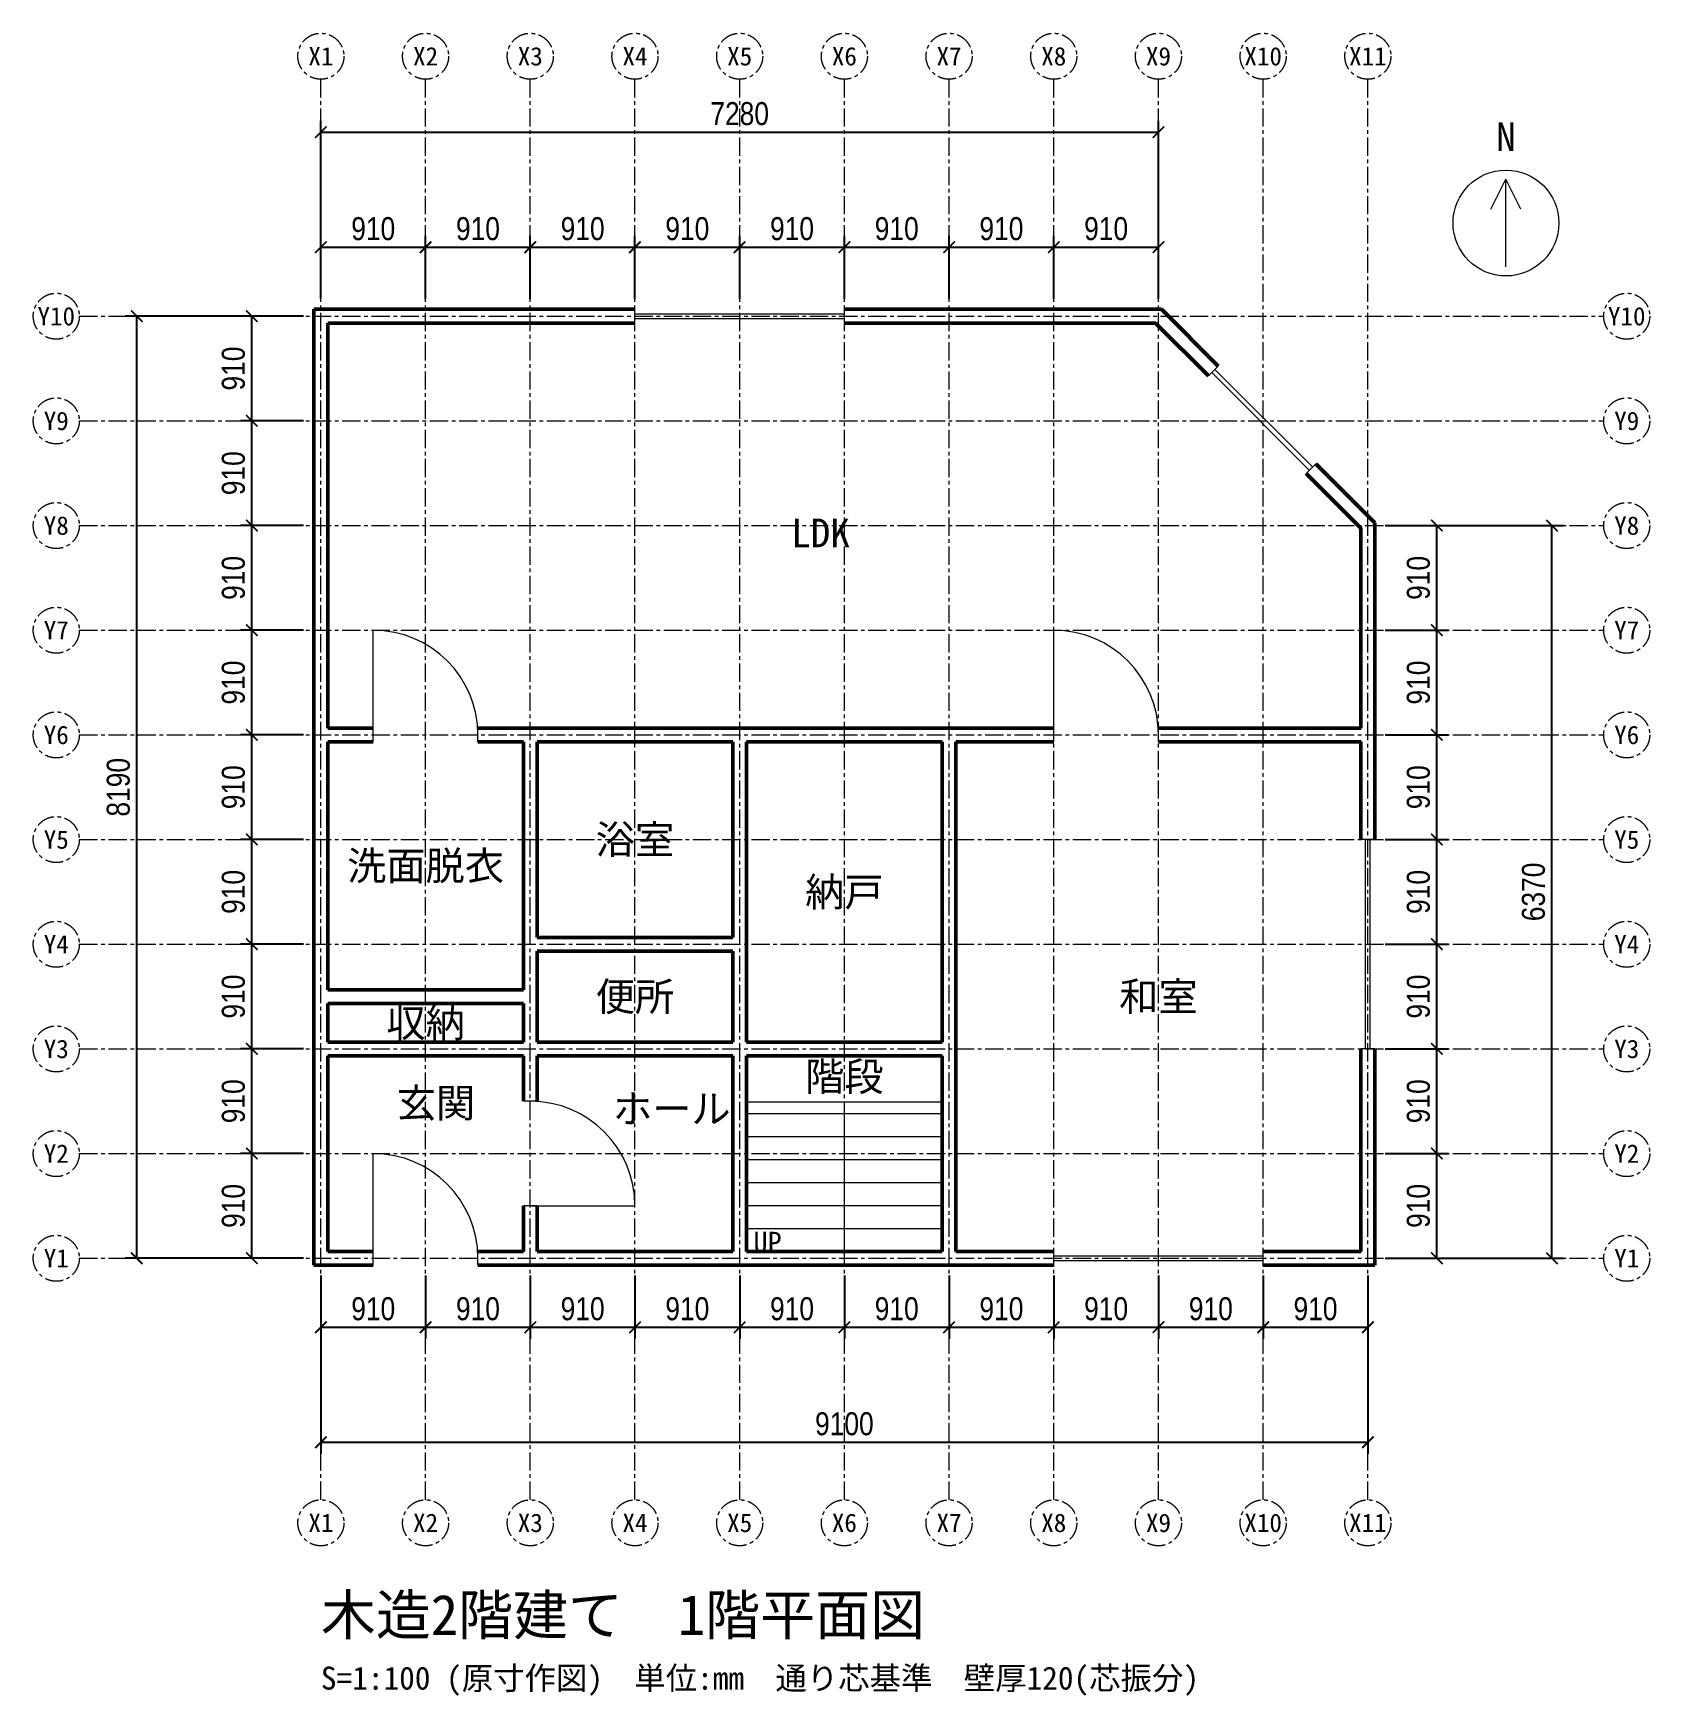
# Model space of a CAD drawing. Header units: millimetres. Extents: x -2500 to 11550, y -3803 to 10650.
import ezdxf
from ezdxf.enums import TextEntityAlignment as Align

# ---------------------------------------------------------------- set-up
doc = ezdxf.new("R2010")
doc.units = ezdxf.units.MM
doc.header["$LTSCALE"] = 50
doc.linetypes.add('CENTER', pattern=[5.08, 3.175, -0.635, 0.635, -0.635])
for name, color, linetype, lineweight in [('DIM', 2, 'Continuous', 13), ('GRID', 8, 'CENTER', 9), ('OPENING', 3, 'Continuous', 18), ('ROOM', 4, 'Continuous', 18), ('STAIR', 5, 'Continuous', 18), ('TEXT', 7, 'Continuous', 18), ('WALL', 7, 'Continuous', 50)]:
    doc.layers.add(name, color=color, linetype=linetype, lineweight=lineweight)
doc.styles.add('JPGOTHIC', font='msgothic.ttf')
doc.styles.add('OpenSansCondensed-Light', font='OpenSansCondensed-Light.ttf')
doc.dimstyles.new('EZDXF', dxfattribs={"dimtxt": 0.25, "dimasz": 0.175, "dimexe": 0.375, "dimexo": 0.125, "dimgap": 0.1, "dimtad": 1, "dimlfac": 100, "dimzin": 12, "dimdsep": 46, "dimtxsty": 'OpenSansCondensed-Light', "dimblk": 'ARCHTICK', "dimcen": 2.5, "dimazin": 3, "dimtfac": 0.5, "dimtmove": 2, "dimatfit": 3})

# ---------------------------------------------------------------- blocks, each defined once
blk = doc.blocks.new('_ARCHTICK')
at = {"color": 0, "linetype": 'BYBLOCK', "const_width": 0.15}
blk.add_lwpolyline([(-0.5, -0.5), (0.5, 0.5)], dxfattribs=at)

msp = doc.modelspace()

# ---------------------------------------------------------------- linework, layer by layer
at = {"layer": 'GRID'}
for p, q in [((0, -2100), (0, 10250)), ((910, -2100), (910, 10250)), ((1820, -2100), (1820, 10250)), ((2730, -2100), (2730, 10250)), ((3640, -2100), (3640, 10250)), ((4550, -2100), (4550, 10250)), ((5460, -2100), (5460, 10250)), ((6370, -2100), (6370, 10250)), ((7280, -2100), (7280, 10250)), ((8190, -2100), (8190, 10250)), ((9100, -2100), (9100, 10250)), ((-2100, 8190), (11150, 8190)), ((-2100, 7280), (11150, 7280)), ((-2100, 6370), (11150, 6370)), ((-2100, 5460), (11150, 5460)), ((-2100, 4550), (11150, 4550)), ((-2100, 3640), (11150, 3640)), ((-2100, 2730), (11150, 2730)), ((-2100, 1820), (11150, 1820)), ((-2100, 910), (11150, 910)), ((-2100, 0), (11150, 0))]:
    msp.add_line(p, q, dxfattribs=at)
for centre in [(0, 10450), (910, 10450), (1820, 10450), (2730, 10450), (3640, 10450), (4550, 10450), (5460, 10450), (6370, 10450), (7280, 10450), (8190, 10450), (9100, 10450), (-2300, 8190), (11350, 8190), (-2300, 7280), (11350, 7280), (-2300, 6370), (11350, 6370), (-2300, 5460), (11350, 5460), (-2300, 4550), (11350, 4550), (-2300, 3640), (11350, 3640), (-2300, 2730), (11350, 2730), (-2300, 1820), (11350, 1820), (-2300, 910), (11350, 910), (-2300, 0), (11350, 0), (0, -2300), (910, -2300), (1820, -2300), (2730, -2300), (3640, -2300), (4550, -2300), (5460, -2300), (6370, -2300), (7280, -2300), (8190, -2300), (9100, -2300)]:
    msp.add_circle(centre, 200, dxfattribs=at)
at = {"layer": 'OPENING'}
for p, q in [((2730, 8130), (2730, 8250)), ((4550, 8130), (4550, 8250)), ((2730, 8210), (4550, 8210)), ((2730, 8170), (4550, 8170)), ((7798.9, 7755.9), (7714.1, 7671.1)), ((8590.9, 6850.8), (7742.4, 7699.4)), ((8619.2, 6879.1), (7770.6, 7727.6)), ((8647.5, 6907.4), (8562.6, 6822.5)), ((455, 4550), (455, 5460)), ((6370, 4550), (6370, 5460)), ((455, 4490), (455, 4610)), ((1365, 4490), (1365, 4610)), ((6370, 4490), (6370, 4610)), ((7280, 4490), (7280, 4610)), ((9160, 3640), (9040, 3640)), ((9080, 1820), (9080, 3640)), ((9120, 1820), (9120, 3640)), ((9160, 1820), (9040, 1820)), ((1880, 1365), (1760, 1365)), ((455, 0), (455, 910)), ((1880, 455), (1760, 455)), ((1820, 455), (2730, 455)), ((455, -60), (455, 60)), ((1365, -60), (1365, 60)), ((6370, -60), (6370, 60)), ((6370, 20), (8190, 20)), ((8190, -60), (8190, 60)), ((6370, -20), (8190, -20))]:
    msp.add_line(p, q, dxfattribs=at)
for centre in [(455, 4550), (6370, 4550), (1820, 455), (455, 0)]:
    msp.add_arc(centre, 910, 0, 90, dxfattribs=at)
at = {"layer": 'STAIR'}
for p, q in [((3700, 1360), (5400, 1360)), ((4550, 60), (4550, 1360)), ((3700, 1260), (4550, 1260)), ((4550, 1260), (5400, 1260)), ((3700, 1060), (4550, 1060)), ((4550, 1060), (5400, 1060)), ((3700, 860), (4550, 860)), ((4550, 860), (5400, 860)), ((3700, 660), (4550, 660)), ((4550, 660), (5400, 660)), ((3700, 460), (4550, 460)), ((4550, 460), (5400, 460)), ((3700, 260), (4550, 260)), ((4550, 260), (5400, 260))]:
    msp.add_line(p, q, dxfattribs=at)
at = {"layer": 'TEXT'}
for p in [(10170, 9120), (10300, 8620), (10430, 9120)]:
    msp.add_line(p, (10300, 9380), dxfattribs=at)
msp.add_circle((10300, 9000), 460, dxfattribs=at)
at = {"layer": 'WALL'}
for p, q in [((-60, 8250), (2730, 8250)), ((-60, -60), (-60, 8250)), ((4550, 8250), (7304.9, 8250)), ((7798.9, 7755.9), (7304.9, 8250)), ((59.5, 8130), (2730, 8130)), ((60, 4609.5), (60, 8130.5)), ((4550, 8130), (7255.9, 8130)), ((7714.1, 7671.1), (7254.6, 8130.5)), ((9040.5, 6344.6), (8562.6, 6822.5)), ((9160, 6394.9), (8647.5, 6907.4)), ((9160, 3640), (9160, 6394.9)), ((9040, 4609.5), (9040, 6345.9)), ((59.5, 4610), (455, 4610)), ((59.5, 4490), (455, 4490)), ((60, 2334.5), (60, 4490.5)), ((1365, 4610), (6370, 4610)), ((1365, 4490), (1760.5, 4490)), ((1760, 2334.5), (1760, 4490.5)), ((1879.5, 4490), (3580.5, 4490)), ((1880, 2789.5), (1880, 4490.5)), ((3580, 2789.5), (3580, 4490.5)), ((3699.5, 4490), (5400.5, 4490)), ((3700, 1879.5), (3700, 4490.5)), ((5400, 1879.5), (5400, 4490.5)), ((5519.5, 4490), (6370, 4490)), ((5520, 59.5), (5520, 4490.5)), ((7280, 4610), (9040.5, 4610)), ((7280, 4490), (9040.5, 4490)), ((9040, 3640), (9040, 4490.5)), ((1879.5, 2790), (3580.5, 2790)), ((1879.5, 2670), (3580.5, 2670)), ((1880, 1879.5), (1880, 2670.5)), ((3580, 1879.5), (3580, 2670.5)), ((59.5, 2335), (1760.5, 2335)), ((59.5, 2215), (1760.5, 2215)), ((60, 1879.5), (60, 2215.5)), ((1760, 1879.5), (1760, 2215.5)), ((59.5, 1880), (1760.5, 1880)), ((1879.5, 1880), (3580.5, 1880)), ((3699.5, 1880), (5400.5, 1880)), ((59.5, 1760), (1760.5, 1760)), ((60, 59.5), (60, 1760.5)), ((1760, 1365), (1760, 1760.5)), ((1879.5, 1760), (3580.5, 1760)), ((1880, 1365), (1880, 1760.5)), ((3580, 59.5), (3580, 1760.5)), ((3699.5, 1760), (5400.5, 1760)), ((3700, 59.5), (3700, 1760.5)), ((5400, 59.5), (5400, 1760.5)), ((9040, 59.5), (9040, 1820)), ((9160, -60), (9160, 1820)), ((1760, 59.5), (1760, 455)), ((1880, 59.5), (1880, 455)), ((59.5, 60), (455, 60)), ((1365, 60), (1760.5, 60)), ((1879.5, 60), (3580.5, 60)), ((3699.5, 60), (5400.5, 60)), ((5519.5, 60), (6370, 60)), ((8190, 60), (9040.5, 60)), ((-60, -60), (455, -60)), ((1365, -60), (6370, -60)), ((8190, -60), (9160, -60))]:
    msp.add_line(p, q, dxfattribs=at)

# ---------------------------------------------------------------- texts
at = {"layer": 'GRID', "style": 'JPGOTHIC'}
for s, p in [('X1', (0, 10450)), ('X2', (910, 10450)), ('X3', (1820, 10450)), ('X4', (2730, 10450)), ('X5', (3640, 10450)), ('X6', (4550, 10450)), ('X7', (5460, 10450)), ('X8', (6370, 10450)), ('X9', (7280, 10450)), ('X10', (8190, 10450)), ('X11', (9100, 10450)), ('Y10', (-2300, 8190)), ('Y10', (11350, 8190)), ('Y9', (-2300, 7280)), ('Y9', (11350, 7280)), ('Y8', (-2300, 6370)), ('Y8', (11350, 6370)), ('Y7', (-2300, 5460)), ('Y7', (11350, 5460)), ('Y6', (-2300, 4550)), ('Y6', (11350, 4550)), ('Y5', (-2300, 3640)), ('Y5', (11350, 3640)), ('Y4', (-2300, 2730)), ('Y4', (11350, 2730)), ('Y3', (-2300, 1820)), ('Y3', (11350, 1820)), ('Y2', (-2300, 910)), ('Y2', (11350, 910)), ('Y1', (-2300, 0)), ('Y1', (11350, 0)), ('X1', (0, -2300)), ('X2', (910, -2300)), ('X3', (1820, -2300)), ('X4', (2730, -2300)), ('X5', (3640, -2300)), ('X6', (4550, -2300)), ('X7', (5460, -2300)), ('X8', (6370, -2300)), ('X9', (7280, -2300)), ('X10', (8190, -2300)), ('X11', (9100, -2300))]:
    msp.add_text(s, height=160, dxfattribs=at).set_placement(p, align=Align.MIDDLE_CENTER)
at = {"layer": 'ROOM', "style": 'JPGOTHIC'}
for s, p in [('LDK', (4342.5, 6306.1)), ('浴室', (2730, 3640)), ('洗面脱衣', (910, 3412.5)), ('納戸', (4550, 3185)), ('便所', (2730, 2275)), ('和室', (7280, 2275)), ('収納', (910, 2047.5)), ('階段', (4550, 1580)), ('玄関', (1000, 1350)), ('ホール', (3050, 1300))]:
    msp.add_text(s, height=250, dxfattribs=at).set_placement(p, align=Align.MIDDLE_CENTER)
at = {"layer": 'STAIR', "style": 'JPGOTHIC'}
msp.add_text('UP', height=180, dxfattribs=at).set_placement((3760, 140), align=Align.MIDDLE_LEFT)
at = {"layer": 'TEXT', "style": 'JPGOTHIC'}
msp.add_text('N', height=250, dxfattribs=at).set_placement((10300, 9750), align=Align.MIDDLE_CENTER)
for s, height, p in [('木造2階建て\u30001階平面図', 350, (0, -3100)), ('S=1:100 (原寸作図)\u3000単位:mm\u3000通り芯基準\u3000壁厚120(芯振分)', 200, (0, -3650))]:
    msp.add_text(s, height=height, dxfattribs=at).set_placement(p, align=Align.MIDDLE_LEFT)

# ---------------------------------------------------------------- dimensions: what is measured, and where the dimension line sits
at = {"layer": 'DIM'}
for base, p1, p2 in [((0, 9790), (0, 8190), (7280, 8190)), ((0, 8790), (0, 8190), (910, 8190)), ((910, 8790), (910, 8190), (1820, 8190)), ((1820, 8790), (1820, 8190), (2730, 8190)), ((2730, 8790), (2730, 8190), (3640, 8190)), ((3640, 8790), (3640, 8190), (4550, 8190)), ((4550, 8790), (4550, 8190), (5460, 8190)), ((5460, 8790), (5460, 8190), (6370, 8190)), ((6370, 8790), (6370, 8190), (7280, 8190)), ((0, -600), (0, 0), (910, 0)), ((0, -1600), (0, 0), (9100, 0)), ((910, -600), (910, 0), (1820, 0)), ((1820, -600), (1820, 0), (2730, 0)), ((2730, -600), (2730, 0), (3640, 0)), ((3640, -600), (3640, 0), (4550, 0)), ((4550, -600), (4550, 0), (5460, 0)), ((5460, -600), (5460, 0), (6370, 0)), ((6370, -600), (6370, 0), (7280, 0)), ((7280, -600), (7280, 0), (8190, 0)), ((8190, -600), (8190, 0), (9100, 0))]:
    msp.add_linear_dim(base=base, p1=p1, p2=p2, dimstyle='EZDXF', override={"dimscale": 1, "dimtxt": 200, "dimasz": 100, "dimexe": 100, "dimexo": 150, "dimgap": 60, "dimtad": 1, "dimjust": 0, "dimtih": 0, "dimtoh": 0, "dimdec": 0, "dimlfac": 1, "dimclrd": 2, "dimclre": 2, "dimclrt": 2}, dxfattribs=at).render()
for base, p1, p2 in [((-1600, 0), (0, 0), (0, 8190)), ((-600, 7280), (0, 7280), (0, 8190)), ((-600, 6370), (0, 6370), (0, 7280)), ((-600, 5460), (0, 5460), (0, 6370)), ((9700, 5460), (9100, 5460), (9100, 6370)), ((10700, 0), (9100, 0), (9100, 6370)), ((-600, 4550), (0, 4550), (0, 5460)), ((9700, 4550), (9100, 4550), (9100, 5460)), ((-600, 3640), (0, 3640), (0, 4550)), ((9700, 3640), (9100, 3640), (9100, 4550)), ((-600, 2730), (0, 2730), (0, 3640)), ((9700, 2730), (9100, 2730), (9100, 3640)), ((-600, 1820), (0, 1820), (0, 2730)), ((9700, 1820), (9100, 1820), (9100, 2730)), ((-600, 910), (0, 910), (0, 1820)), ((9700, 910), (9100, 910), (9100, 1820)), ((-600, 0), (0, 0), (0, 910)), ((9700, 0), (9100, 0), (9100, 910))]:
    msp.add_linear_dim(base=base, p1=p1, p2=p2, angle=90, dimstyle='EZDXF', override={"dimscale": 1, "dimtxt": 200, "dimasz": 100, "dimexe": 100, "dimexo": 150, "dimgap": 60, "dimtad": 1, "dimjust": 0, "dimtih": 0, "dimtoh": 0, "dimdec": 0, "dimlfac": 1, "dimclrd": 2, "dimclre": 2, "dimclrt": 2}, dxfattribs=at).render()

doc.saveas('drawing.dxf')
